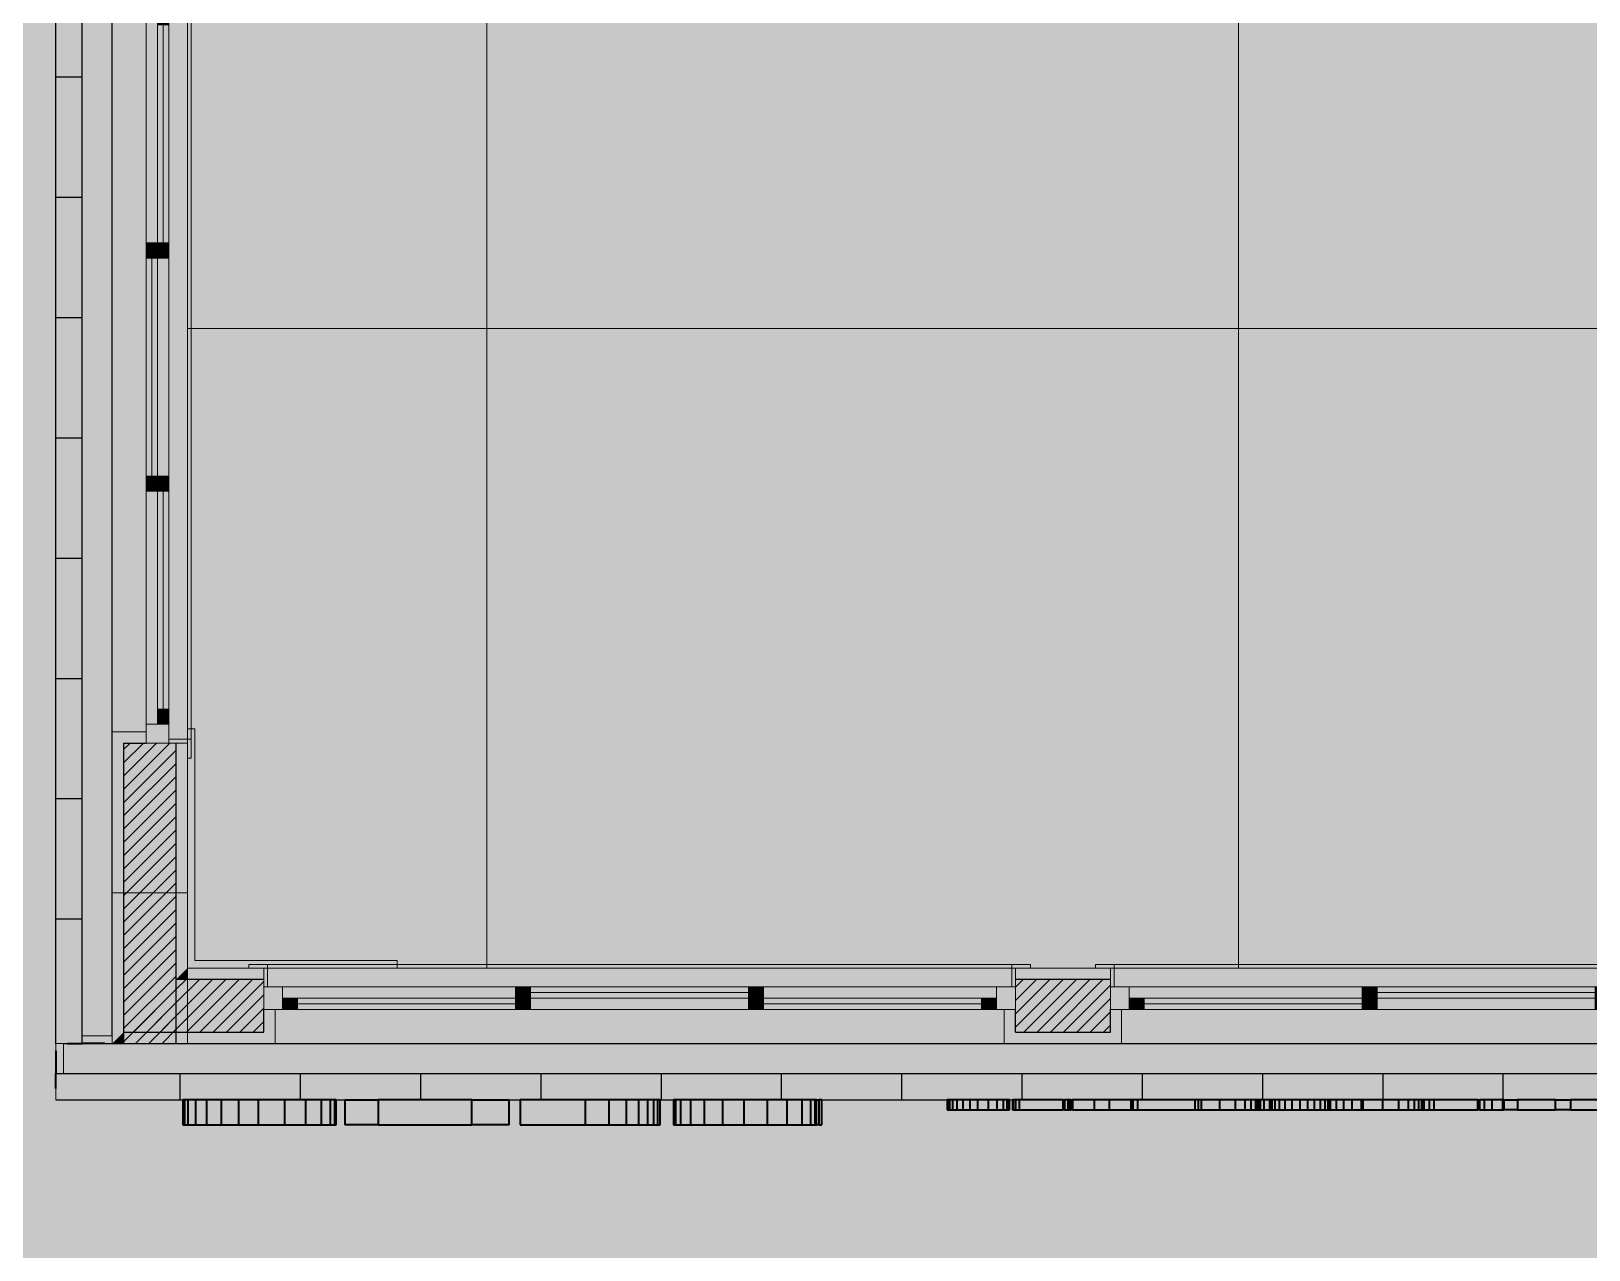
# Model space of a CAD drawing. Header units: metres. Extents: x -77 to -41.1, y -68 to -27.7.
# Drawn here: x -66.58 to -62.436, y -60.7 to -57.458 of the extents above; entities that cross this region are included whole.
import ezdxf

# ---------------------------------------------------------------- set-up
doc = ezdxf.new("R2010")
doc.units = ezdxf.units.M
doc.header["$MEASUREMENT"] = 0
doc.linetypes.add('Dashed', pattern=[0.07, 0.045, -0.025])
for name, color, linetype in [('Concreto moldado in loco_Pilares.IFC Model', 7, 'Continuous'), ('Janelas Archicad', 7, 'Continuous'), ('NOMES.ARQ', 7, 'Continuous'), ('PAREDE CONSTRUIR', 7, 'Continuous')]:
    doc.layers.add(name, color=color, linetype=linetype)
for name, color, linetype, lineweight in [('Concreto moldado in loco_Pilares.IFC Model_Caneta_No__241', 7, 'Continuous', 13), ('Concreto moldado in loco_Pilares.IFC Model_Caneta_No__4', 7, 'Continuous', 20), ('Janelas Archicad_Caneta_No__1', 7, 'Continuous', 35), ('Janelas Archicad_Caneta_No__10', 7, 'Continuous', 5), ('Janelas Archicad_Caneta_No__241', 7, 'Continuous', 13), ('Janelas Archicad_Caneta_No__3', 7, 'Continuous', 25), ('LAJES.EST_Caneta_No__241', 7, 'Continuous', 13), ('NOMES.ARQ_Caneta_No__1', 7, 'Continuous', 35), ('PAREDE CONSTRUIR_Caneta_No__1', 7, 'Continuous', 35), ('PAREDE CONSTRUIR_Caneta_No__241', 7, 'Continuous', 13), ('PAREDE CONSTRUIR_Caneta_No__3', 7, 'Continuous', 25), ('PISO - Rodapé_Caneta_No__11', 7, 'Continuous', 5), ('PISO_Caneta_No__241', 7, 'Continuous', 13)]:
    doc.layers.add(name, color=color, linetype=linetype, lineweight=lineweight)
for name, color, linetype, lineweight, true_color in [('Janelas Archicad_Caneta_No__9', 7, 'Continuous', 5, 0x020202), ('LAJES.EST_Caneta_No__18', 7, 'Continuous', 0, 0xdfdfdf), ('LAJES.EST_Caneta_No__254', 7, 'Continuous', 0, 0xd1c9ad), ('PISO_Caneta_No__97', 7, 'Continuous', 5, 0x6b6b6b), ('ZONA_Caneta_No__56', 7, 'Continuous', 0, 0xffe495)]:
    doc.layers.add(name, color=color, linetype=linetype, lineweight=lineweight, true_color=true_color)
pattern_1 = [(45, (0, 0.6), (-0.1909188, 0.1909188), [0, -0.18, 0, -0.27]), (110, (0.6, 0.6), (0.253717, 0.09234544), [0, -0.132, 0, -0.228])]
pattern_2 = [(45, (0, 0), (-0.0176776695, 0.0176776695), [])]

# ---------------------------------------------------------------- blocks, each defined once
blk = doc.blocks.new('3-Sash Sliding Window 26')
at = {"layer": 'Janelas Archicad', "linetype": 'Continuous', "lineweight": 0, "true_color": 0xffffff}
for points in [[(-1, 0), (1, 0), (1, 0.05), (0.99, 0.06), (-0.99, 0.06), (-1, 0.05)], [(-1, 0), (-1, -0.06), (-0.95, -0.06), (-0.95, 0)], [(-0.29, 0), (-0.95, 0), (-0.95, -0.03), (-0.95, -0.06), (-0.29, -0.06), (-0.29, -0.03)], [(0.33, 0), (-0.33, 0), (-0.33, -0.03), (-0.33, -0.06), (0.33, -0.06), (0.33, -0.03)], [(-0.33, 0), (-0.33, -0.03), (-0.29, -0.03), (-0.29, 0)], [(0.29, -0.03), (0.29, 0), (-0.29, 0), (-0.29, -0.03)], [(0.95, 0), (0.29, 0), (0.29, -0.03), (0.29, -0.06), (0.95, -0.06), (0.95, -0.03)], [(0.33, -0.03), (0.33, 0), (0.29, 0), (0.29, -0.03)], [(1, -0.06), (1, 0), (0.95, 0), (0.95, -0.06)], [(-0.95, -0.03), (-0.95, -0.06), (-0.91, -0.06), (-0.91, -0.03)], [(-0.33, -0.06), (-0.33, -0.03), (-0.91, -0.03), (-0.91, -0.06)], [(-0.29, -0.06), (-0.29, -0.03), (-0.33, -0.03), (-0.33, -0.06)], [(0.29, -0.03), (0.29, -0.06), (0.33, -0.06), (0.33, -0.03)], [(0.91, -0.06), (0.91, -0.03), (0.33, -0.03), (0.33, -0.06)], [(0.95, -0.06), (0.95, -0.03), (0.91, -0.03), (0.91, -0.06)]]:
    blk.add_hatch(color=7, dxfattribs=at).paths.add_polyline_path(points)
at = {"layer": 'Janelas Archicad_Caneta_No__10', "color": 7, "linetype": 'Continuous', "lineweight": 5}
for p, q in [((-0.99, 0.06), (-1.04, 0.06)), ((-1.04, 0.06), (-1.04, 0.05)), ((-1.04, 0.05), (-0.99, 0.05)), ((-0.99, 0.05), (-1, 0.05)), ((-1, 0.05), (-1, 0)), ((-0.99, 0.05), (-0.99, 0.06)), ((-0.99, 0), (-0.99, 0.05)), ((1.04, 0.06), (0.99, 0.06)), ((0.99, 0.06), (0.99, 0.05)), ((1, 0.05), (0.99, 0.05)), ((0.99, 0.05), (0.99, 0)), ((0.99, 0.05), (1.04, 0.05)), ((1, 0), (1, 0.05)), ((1.04, 0.05), (1.04, 0.06)), ((-1, 0), (-0.99, 0)), ((0.99, 0), (1, 0))]:
    blk.add_line(p, q, dxfattribs=at)
at = {"layer": 'Janelas Archicad_Caneta_No__241', "color": 7, "linetype": 'Continuous', "lineweight": 13}
for p, q in [((-1.04, 0.05), (-1, 0.05)), ((-1, 0.02), (-1, 0.05)), ((1, 0.02), (1, 0.05)), ((1, 0.05), (1.04, 0.05)), ((-1, 0), (-1, 0.02)), ((-1, -0.06), (-1, 0)), ((1, 0), (1, 0.02)), ((1, -0.06), (1, 0)), ((-0.97, -0.06), (-0.97, -0.15)), ((0.97, -0.06), (0.97, -0.15)), ((-1, -0.15), (-0.97, -0.15)), ((1, -0.15), (0.97, -0.15))]:
    blk.add_line(p, q, dxfattribs=at)
at = {"layer": 'Janelas Archicad_Caneta_No__9', "color": 18, "linetype": 'Dashed', "lineweight": 5, "true_color": 0x020202}
blk.add_line((-1, 0.05), (1, 0.05), dxfattribs=at)
at = {"layer": 'Janelas Archicad_Caneta_No__9', "color": 18, "linetype": 'Continuous', "lineweight": 5, "true_color": 0x020202}
for p, q in [((-0.99, 0.06), (0.99, 0.06)), ((-1, 0), (-0.95, 0)), ((-0.95, 0), (-0.29, 0)), ((-0.95, 0), (-0.95, -0.06)), ((-0.33, 0), (0.33, 0)), ((-0.33, 0), (-0.29, 0)), ((-0.33, -0.03), (-0.33, 0)), ((-0.29, 0), (-0.29, -0.03)), ((-0.29, 0), (0.29, 0)), ((0.29, 0), (0.95, 0)), ((0.29, -0.03), (0.29, 0)), ((0.29, 0), (0.33, 0)), ((0.33, 0), (0.33, -0.03)), ((0.95, -0.06), (0.95, 0)), ((0.95, 0), (1, 0)), ((-0.95, -0.03), (-0.91, -0.03)), ((-0.95, -0.06), (-0.95, -0.03)), ((-0.91, -0.03), (-0.91, -0.06)), ((-0.91, -0.03), (-0.33, -0.03)), ((-0.33, -0.06), (-0.33, -0.03)), ((-0.33, -0.03), (-0.29, -0.03)), ((-0.29, -0.03), (-0.33, -0.03)), ((-0.29, -0.015), (0.29, -0.015)), ((-0.29, -0.03), (-0.29, -0.06)), ((0.29, -0.03), (-0.29, -0.03)), ((0.33, -0.03), (0.29, -0.03)), ((0.29, -0.03), (0.33, -0.03)), ((0.29, -0.06), (0.29, -0.03)), ((0.33, -0.03), (0.33, -0.06)), ((0.33, -0.03), (0.91, -0.03)), ((0.91, -0.06), (0.91, -0.03)), ((0.91, -0.03), (0.95, -0.03)), ((0.95, -0.03), (0.95, -0.06)), ((-0.95, -0.06), (-1, -0.06)), ((-0.29, -0.06), (-0.95, -0.06)), ((-0.91, -0.06), (-0.95, -0.06)), ((-0.91, -0.045), (-0.33, -0.045)), ((-0.33, -0.06), (-0.91, -0.06)), ((0.33, -0.06), (-0.33, -0.06)), ((-0.29, -0.06), (-0.33, -0.06)), ((0.95, -0.06), (0.29, -0.06)), ((0.33, -0.06), (0.29, -0.06)), ((0.33, -0.045), (0.91, -0.045)), ((0.91, -0.06), (0.33, -0.06)), ((0.95, -0.06), (0.91, -0.06)), ((1, -0.06), (0.95, -0.06)), ((-0.97, -0.15), (0.97, -0.15))]:
    blk.add_line(p, q, dxfattribs=at)
blk = doc.blocks.new('3-Sash Sliding Window 26_2')
at = {"layer": 'Janelas Archicad', "linetype": 'Continuous', "lineweight": 0, "true_color": 0xffffff}
for points in [[(-1, 0), (-1, -0.06), (-0.95, -0.06), (-0.95, 0)], [(-0.29, 0), (-0.95, 0), (-0.95, -0.03), (-0.95, -0.06), (-0.29, -0.06), (-0.29, -0.03)], [(0.33, 0), (-0.33, 0), (-0.33, -0.03), (-0.33, -0.06), (0.33, -0.06), (0.33, -0.03)], [(-0.33, 0), (-0.33, -0.03), (-0.29, -0.03), (-0.29, 0)], [(0.29, -0.03), (0.29, 0), (-0.29, 0), (-0.29, -0.03)], [(0.95, 0), (0.29, 0), (0.29, -0.03), (0.29, -0.06), (0.95, -0.06), (0.95, -0.03)], [(0.33, -0.03), (0.33, 0), (0.29, 0), (0.29, -0.03)], [(1, -0.06), (1, 0), (0.95, 0), (0.95, -0.06)], [(-0.95, -0.03), (-0.95, -0.06), (-0.91, -0.06), (-0.91, -0.03)], [(-0.33, -0.06), (-0.33, -0.03), (-0.91, -0.03), (-0.91, -0.06)], [(-0.29, -0.06), (-0.29, -0.03), (-0.33, -0.03), (-0.33, -0.06)], [(0.29, -0.03), (0.29, -0.06), (0.33, -0.06), (0.33, -0.03)], [(0.91, -0.06), (0.91, -0.03), (0.33, -0.03), (0.33, -0.06)], [(0.95, -0.06), (0.95, -0.03), (0.91, -0.03), (0.91, -0.06)], [(-1, -0.06), (-1, -0.11), (-0.99, -0.12), (0.99, -0.12), (1, -0.11), (1, -0.06)]]:
    blk.add_hatch(color=7, dxfattribs=at).paths.add_polyline_path(points)
at = {"layer": 'Janelas Archicad_Caneta_No__10', "color": 7, "linetype": 'Continuous', "lineweight": 5}
for p, q in [((-1, -0.11), (-1, -0.06)), ((-1, -0.06), (-0.99, -0.06)), ((-0.99, -0.06), (-0.99, -0.11)), ((0.99, -0.11), (0.99, -0.06)), ((0.99, -0.06), (1, -0.06)), ((1, -0.06), (1, -0.11)), ((-1.04, -0.12), (-1.04, -0.11)), ((-1.04, -0.11), (-0.99, -0.11)), ((-0.99, -0.12), (-1.04, -0.12)), ((-0.99, -0.11), (-1, -0.11)), ((-0.99, -0.11), (-0.99, -0.12)), ((1, -0.11), (0.99, -0.11)), ((0.99, -0.11), (1.04, -0.11)), ((0.99, -0.12), (0.99, -0.11)), ((1.04, -0.12), (0.99, -0.12)), ((1.04, -0.11), (1.04, -0.12))]:
    blk.add_line(p, q, dxfattribs=at)
at = {"layer": 'Janelas Archicad_Caneta_No__241', "color": 7, "linetype": 'Continuous', "lineweight": 13}
for p, q in [((-1, 0.09), (-0.97, 0.09)), ((-0.97, 0), (-0.97, 0.09)), ((1, 0.09), (0.97, 0.09)), ((0.97, 0), (0.97, 0.09)), ((-1, 0), (-1, -0.06)), ((1, 0), (1, -0.06)), ((-1, -0.06), (-1, -0.08)), ((-1, -0.08), (-1, -0.11)), ((1, -0.06), (1, -0.08)), ((1, -0.08), (1, -0.11)), ((-1.04, -0.11), (-1, -0.11)), ((1, -0.11), (1.04, -0.11))]:
    blk.add_line(p, q, dxfattribs=at)
at = {"layer": 'Janelas Archicad_Caneta_No__9', "color": 18, "linetype": 'Continuous', "lineweight": 5, "true_color": 0x020202}
for p, q in [((-0.97, 0.09), (0.97, 0.09)), ((-1, 0), (-0.95, 0)), ((-0.95, 0), (-0.29, 0)), ((-0.95, 0), (-0.95, -0.06)), ((-0.33, 0), (0.33, 0)), ((-0.33, 0), (-0.29, 0)), ((-0.33, -0.03), (-0.33, 0)), ((-0.29, 0), (-0.29, -0.03)), ((-0.29, 0), (0.29, 0)), ((0.29, 0), (0.95, 0)), ((0.29, -0.03), (0.29, 0)), ((0.29, 0), (0.33, 0)), ((0.33, 0), (0.33, -0.03)), ((0.95, -0.06), (0.95, 0)), ((0.95, 0), (1, 0)), ((-0.95, -0.03), (-0.91, -0.03)), ((-0.95, -0.06), (-0.95, -0.03)), ((-0.91, -0.03), (-0.91, -0.06)), ((-0.91, -0.03), (-0.33, -0.03)), ((-0.33, -0.06), (-0.33, -0.03)), ((-0.33, -0.03), (-0.29, -0.03)), ((-0.29, -0.03), (-0.33, -0.03)), ((-0.29, -0.015), (0.29, -0.015)), ((-0.29, -0.03), (-0.29, -0.06)), ((0.29, -0.03), (-0.29, -0.03)), ((0.33, -0.03), (0.29, -0.03)), ((0.29, -0.03), (0.33, -0.03)), ((0.29, -0.06), (0.29, -0.03)), ((0.33, -0.03), (0.33, -0.06)), ((0.33, -0.03), (0.91, -0.03)), ((0.91, -0.06), (0.91, -0.03)), ((0.91, -0.03), (0.95, -0.03)), ((0.95, -0.03), (0.95, -0.06)), ((-0.95, -0.06), (-1, -0.06)), ((-0.29, -0.06), (-0.95, -0.06)), ((-0.91, -0.06), (-0.95, -0.06)), ((-0.91, -0.045), (-0.33, -0.045)), ((-0.33, -0.06), (-0.91, -0.06)), ((0.33, -0.06), (-0.33, -0.06)), ((-0.29, -0.06), (-0.33, -0.06)), ((0.95, -0.06), (0.29, -0.06)), ((0.33, -0.06), (0.29, -0.06)), ((0.33, -0.045), (0.91, -0.045)), ((0.91, -0.06), (0.33, -0.06)), ((0.95, -0.06), (0.91, -0.06)), ((1, -0.06), (0.95, -0.06)), ((-0.99, -0.12), (0.99, -0.12))]:
    blk.add_line(p, q, dxfattribs=at)
at = {"layer": 'Janelas Archicad_Caneta_No__9', "color": 18, "linetype": 'Dashed', "lineweight": 5, "true_color": 0x020202}
blk.add_line((-1, -0.11), (1, -0.11), dxfattribs=at)
blk = doc.blocks.new('Cobogó 26')
at = {"layer": 'Janelas Archicad_Caneta_No__1', "color": 7, "linetype": 'Continuous', "lineweight": 35}
blk.add_line((-6.41, -0.04), (-6.41, 0), dxfattribs=at)
blk.add_line((-6.41, -0.04), (-6.41, 0), dxfattribs=at)
at = {"layer": 'Janelas Archicad_Caneta_No__241', "color": 7, "linetype": 'Continuous', "lineweight": 13}
for p, q in [((-6.41, 0.08), (-6.39, 0.08)), ((-6.39, 0), (-6.39, 0.08)), ((-6.41, -0.07), (-6.41, -0.04)), ((-6.41, -0.07), (-6.41, -0.04))]:
    blk.add_line(p, q, dxfattribs=at)
at = {"layer": 'Janelas Archicad_Caneta_No__3', "color": 7, "linetype": 'Continuous', "lineweight": 25}
for p, q in [((-6.39, 0.08), (6.39, 0.08)), ((-6.41, 0), (6.41, 0)), ((-6.08, 0), (-6.08, -0.07)), ((-5.76, 0), (-5.76, -0.07)), ((-5.44, 0), (-5.44, -0.07)), ((-5.12, 0), (-5.12, -0.07)), ((-4.8, 0), (-4.8, -0.07)), ((-4.48, 0), (-4.48, -0.07)), ((-4.16, 0), (-4.16, -0.07)), ((-3.84, 0), (-3.84, -0.07)), ((-6.41, -0.07), (6.41, -0.07)), ((-6.41, -0.07), (6.41, -0.07))]:
    blk.add_line(p, q, dxfattribs=at)
blk = doc.blocks.new('Cobogó 26_2')
at = {"layer": 'Janelas Archicad_Caneta_No__1', "color": 7, "linetype": 'Continuous', "lineweight": 35}
blk.add_line((-4.97, -0.04), (-4.97, 0), dxfattribs=at)
blk.add_line((-4.97, -0.04), (-4.97, 0), dxfattribs=at)
at = {"layer": 'Janelas Archicad_Caneta_No__241', "color": 7, "linetype": 'Continuous', "lineweight": 13}
for p, q in [((-4.97, 0.08), (-4.95, 0.08)), ((-4.95, 0), (-4.95, 0.08)), ((-4.97, -0.07), (-4.97, -0.04)), ((-4.97, -0.07), (-4.97, -0.04))]:
    blk.add_line(p, q, dxfattribs=at)
at = {"layer": 'Janelas Archicad_Caneta_No__3', "color": 7, "linetype": 'Continuous', "lineweight": 25}
for p, q in [((-4.95, 0.08), (4.95, 0.08)), ((-4.97, 0), (4.97, 0)), ((-4.64, 0), (-4.64, -0.07)), ((-4.32, 0), (-4.32, -0.07)), ((-4, 0), (-4, -0.07)), ((-3.68, 0), (-3.68, -0.07)), ((-3.36, 0), (-3.36, -0.07)), ((-3.04, 0), (-3.04, -0.07)), ((-2.72, 0), (-2.72, -0.07)), ((-2.4, 0), (-2.4, -0.07)), ((-2.08, 0), (-2.08, -0.07)), ((-1.76, 0), (-1.76, -0.07)), ((-1.44, 0), (-1.44, -0.07)), ((-1.12, 0), (-1.12, -0.07)), ((-4.97, -0.07), (4.97, -0.07)), ((-4.97, -0.07), (4.97, -0.07))]:
    blk.add_line(p, q, dxfattribs=at)
blk = doc.blocks.new('CAIXA DE LETRA CAPS20117')
at = {"layer": 'NOMES.ARQ_Caneta_No__1', "color": 7, "linetype": 'Continuous', "lineweight": 35}
for p, q in [((1.1352, 0.3671), (1.1303, 0.3671)), ((1.1303, 0.3671), (1.1303, 0.3006)), ((1.145, 0.3671), (1.1352, 0.3671)), ((1.1352, 0.3671), (1.1352, 0.3006)), ((1.145, 0.3006), (1.145, 0.3671)), ((1.1646, 0.3671), (1.145, 0.3671)), ((1.1938, 0.3671), (1.1646, 0.3671)), ((1.1646, 0.3671), (1.1646, 0.3006)), ((1.2324, 0.3671), (1.1938, 0.3671)), ((1.1938, 0.3671), (1.1938, 0.3006)), ((1.279, 0.3671), (1.2324, 0.3671)), ((1.2324, 0.3671), (1.2324, 0.3006)), ((1.332, 0.3671), (1.279, 0.3671)), ((1.279, 0.3671), (1.279, 0.3006)), ((1.332, 0.3006), (1.332, 0.3671)), ((1.4017, 0.3671), (1.332, 0.3671)), ((1.4017, 0.3006), (1.4017, 0.3671)), ((1.4581, 0.3671), (1.4017, 0.3671)), ((1.4581, 0.3006), (1.4581, 0.3671)), ((1.4993, 0.3671), (1.4581, 0.3671)), ((1.4993, 0.3006), (1.4993, 0.3671)), ((1.5234, 0.3671), (1.4993, 0.3671)), ((1.5234, 0.3006), (1.5234, 0.3671)), ((1.5351, 0.3671), (1.5234, 0.3671)), ((1.5351, 0.3006), (1.5351, 0.3671)), ((1.539, 0.3671), (1.5351, 0.3671)), ((1.539, 0.3006), (1.539, 0.3671)), ((1.5618, 0.3671), (1.65, 0.3671)), ((1.5618, 0.3671), (1.5618, 0.3006)), ((1.8999, 0.3671), (1.65, 0.3671)), ((1.65, 0.3671), (1.65, 0.3006)), ((1.8999, 0.3671), (1.9988, 0.3671)), ((1.8999, 0.3006), (1.8999, 0.3671)), ((1.9988, 0.3006), (1.9988, 0.3671)), ((2.2024, 0.3671), (2.0282, 0.3671)), ((2.0282, 0.3671), (2.0282, 0.3006)), ((2.2024, 0.3006), (2.2024, 0.3671)), ((2.2648, 0.3671), (2.2024, 0.3671)), ((2.2648, 0.3006), (2.2648, 0.3671)), ((2.311, 0.3671), (2.2648, 0.3671)), ((2.311, 0.3006), (2.311, 0.3671)), ((2.3443, 0.3671), (2.311, 0.3671)), ((2.3443, 0.3006), (2.3443, 0.3671)), ((2.3681, 0.3671), (2.3443, 0.3671)), ((2.3681, 0.3006), (2.3681, 0.3671)), ((2.3841, 0.3671), (2.3681, 0.3671)), ((2.3841, 0.3006), (2.3841, 0.3671)), ((2.394, 0.3671), (2.3841, 0.3671)), ((2.394, 0.3006), (2.394, 0.3671)), ((2.4008, 0.3671), (2.394, 0.3671)), ((2.4008, 0.3006), (2.4008, 0.3671)), ((2.441, 0.3671), (2.4361, 0.3671)), ((2.4361, 0.3671), (2.4361, 0.3006)), ((2.4556, 0.3671), (2.441, 0.3671)), ((2.441, 0.3671), (2.441, 0.3006)), ((2.4556, 0.3006), (2.4556, 0.3671)), ((2.4811, 0.3671), (2.4556, 0.3671)), ((2.5186, 0.3671), (2.4811, 0.3671)), ((2.4811, 0.3671), (2.4811, 0.3006)), ((2.5186, 0.3006), (2.5186, 0.3671)), ((2.5667, 0.3671), (2.5186, 0.3671)), ((2.6238, 0.3671), (2.5667, 0.3671)), ((2.5667, 0.3671), (2.5667, 0.3006)), ((2.6238, 0.3006), (2.6238, 0.3671)), ((2.6862, 0.3671), (2.6238, 0.3671)), ((2.6862, 0.3006), (2.6862, 0.3671)), ((2.7386, 0.3671), (2.6862, 0.3671)), ((2.7386, 0.3006), (2.7386, 0.3671)), ((2.778, 0.3671), (2.7386, 0.3671)), ((2.778, 0.3006), (2.778, 0.3671)), ((2.8014, 0.3671), (2.778, 0.3671)), ((2.8014, 0.3006), (2.8014, 0.3671)), ((2.813, 0.3671), (2.8014, 0.3671)), ((2.813, 0.3006), (2.813, 0.3671)), ((2.8168, 0.3671), (2.813, 0.3671)), ((2.8168, 0.3671), (2.8237, 0.3671)), ((2.8168, 0.3006), (2.8168, 0.3671)), ((2.8237, 0.3006), (2.8237, 0.3671)), ((2.8312, 0.3671), (2.8237, 0.3671)), ((2.8312, 0.3006), (2.8312, 0.3671)), ((3.1664, 0.3671), (3.1644, 0.3671)), ((3.1644, 0.3671), (3.1644, 0.3401)), ((3.1644, 0.3401), (3.1664, 0.3401)), ((3.1703, 0.3671), (3.1664, 0.3671)), ((3.1664, 0.3671), (3.1664, 0.3401)), ((3.1664, 0.3401), (3.1703, 0.3401)), ((3.1783, 0.3671), (3.1703, 0.3671)), ((3.1703, 0.3671), (3.1703, 0.3401)), ((3.1703, 0.3401), (3.1783, 0.3401)), ((3.1901, 0.3671), (3.1783, 0.3671)), ((3.1783, 0.3671), (3.1783, 0.3401)), ((3.1783, 0.3401), (3.1901, 0.3401)), ((3.2058, 0.3671), (3.1901, 0.3671)), ((3.1901, 0.3671), (3.1901, 0.3401)), ((3.1901, 0.3401), (3.2058, 0.3401)), ((3.2247, 0.3671), (3.2058, 0.3671)), ((3.2058, 0.3671), (3.2058, 0.3401)), ((3.2058, 0.3401), (3.2247, 0.3401)), ((3.2462, 0.3671), (3.2247, 0.3671)), ((3.2247, 0.3671), (3.2247, 0.3401)), ((3.2247, 0.3401), (3.2462, 0.3401)), ((3.2462, 0.3401), (3.2462, 0.3671)), ((3.2745, 0.3671), (3.2462, 0.3671)), ((3.2462, 0.3401), (3.2745, 0.3401)), ((3.2745, 0.3401), (3.2745, 0.3671)), ((3.2974, 0.3671), (3.2745, 0.3671)), ((3.2745, 0.3401), (3.2974, 0.3401)), ((3.2974, 0.3401), (3.2974, 0.3671)), ((3.3142, 0.3671), (3.2974, 0.3671)), ((3.2974, 0.3401), (3.3142, 0.3401)), ((3.3142, 0.3401), (3.3142, 0.3671)), ((3.324, 0.3671), (3.3142, 0.3671)), ((3.3142, 0.3401), (3.324, 0.3401)), ((3.324, 0.3401), (3.324, 0.3671)), ((3.3287, 0.3671), (3.324, 0.3671)), ((3.324, 0.3401), (3.3287, 0.3401)), ((3.3287, 0.3401), (3.3287, 0.3671)), ((3.3303, 0.3671), (3.3287, 0.3671)), ((3.3287, 0.3401), (3.3303, 0.3401)), ((3.3303, 0.3401), (3.3303, 0.3671)), ((3.34, 0.3671), (3.338, 0.3671)), ((3.338, 0.3671), (3.338, 0.3401)), ((3.338, 0.3401), (3.34, 0.3401)), ((3.3459, 0.3671), (3.34, 0.3671)), ((3.34, 0.3671), (3.34, 0.3401)), ((3.34, 0.3401), (3.3459, 0.3401)), ((3.3555, 0.3671), (3.3459, 0.3671)), ((3.3459, 0.3671), (3.3459, 0.3401)), ((3.3459, 0.3401), (3.3555, 0.3401)), ((3.4725, 0.3671), (3.3555, 0.3671)), ((3.3555, 0.3671), (3.3555, 0.3401)), ((3.3555, 0.3401), (3.4725, 0.3401)), ((3.4725, 0.3671), (3.4772, 0.3671)), ((3.4725, 0.3401), (3.4725, 0.3671)), ((3.4772, 0.3401), (3.4725, 0.3401)), ((3.4772, 0.3401), (3.4772, 0.3671)), ((3.4864, 0.3671), (3.4772, 0.3671)), ((3.4772, 0.3401), (3.4864, 0.3401)), ((3.4864, 0.3401), (3.4864, 0.3671)), ((3.4911, 0.3671), (3.4864, 0.3671)), ((3.4864, 0.3401), (3.4911, 0.3401)), ((3.4911, 0.3401), (3.4911, 0.3671)), ((3.4926, 0.3671), (3.4911, 0.3671)), ((3.4911, 0.3401), (3.4926, 0.3401)), ((3.4926, 0.3671), (3.4954, 0.3671)), ((3.4926, 0.3401), (3.4926, 0.3671)), ((3.4954, 0.3401), (3.4926, 0.3401)), ((3.4954, 0.3671), (3.4974, 0.3671)), ((3.4954, 0.3401), (3.4954, 0.3671)), ((3.4974, 0.3401), (3.4954, 0.3401)), ((3.5561, 0.3671), (3.4974, 0.3671)), ((3.4974, 0.3671), (3.4974, 0.3401)), ((3.4974, 0.3401), (3.5561, 0.3401)), ((3.5561, 0.3401), (3.5561, 0.3671)), ((3.5955, 0.3671), (3.5561, 0.3671)), ((3.5561, 0.3401), (3.5955, 0.3401)), ((3.6542, 0.3671), (3.5955, 0.3671)), ((3.5955, 0.3671), (3.5955, 0.3401)), ((3.5955, 0.3401), (3.6542, 0.3401)), ((3.6542, 0.3401), (3.6542, 0.3671)), ((3.6583, 0.3671), (3.6542, 0.3671)), ((3.6542, 0.3401), (3.6583, 0.3401)), ((3.6703, 0.3671), (3.6583, 0.3671)), ((3.6583, 0.3671), (3.6583, 0.3401)), ((3.6583, 0.3401), (3.6703, 0.3401)), ((3.8238, 0.3671), (3.6703, 0.3671)), ((3.6703, 0.3671), (3.6703, 0.3401)), ((3.6703, 0.3401), (3.8238, 0.3401)), ((3.8238, 0.3401), (3.8238, 0.3671)), ((3.8318, 0.3671), (3.8238, 0.3671)), ((3.8238, 0.3401), (3.8318, 0.3401)), ((3.8398, 0.3671), (3.8318, 0.3671)), ((3.8318, 0.3671), (3.8318, 0.3401)), ((3.8318, 0.3401), (3.8398, 0.3401)), ((3.8895, 0.3671), (3.8398, 0.3671)), ((3.8398, 0.3671), (3.8398, 0.3401)), ((3.8398, 0.3401), (3.8895, 0.3401)), ((3.8895, 0.3401), (3.8895, 0.3671)), ((3.9311, 0.3671), (3.8895, 0.3671)), ((3.8895, 0.3401), (3.9311, 0.3401)), ((3.9311, 0.3401), (3.9311, 0.3671)), ((3.9568, 0.3671), (3.9311, 0.3671)), ((3.9311, 0.3401), (3.9568, 0.3401)), ((3.9568, 0.3401), (3.9568, 0.3671)), ((3.9727, 0.3671), (3.9568, 0.3671)), ((3.9568, 0.3401), (3.9727, 0.3401)), ((3.9727, 0.3401), (3.9727, 0.3671)), ((3.9854, 0.3671), (3.9727, 0.3671)), ((3.9727, 0.3401), (3.9854, 0.3401)), ((3.9854, 0.3401), (3.9854, 0.3671)), ((3.9903, 0.3671), (3.9854, 0.3671)), ((3.9854, 0.3401), (3.9903, 0.3401)), ((3.9903, 0.3401), (3.9903, 0.3671)), ((3.9938, 0.3671), (3.9903, 0.3671)), ((3.9903, 0.3401), (3.9938, 0.3401)), ((3.9938, 0.3401), (3.9938, 0.3671)), ((3.9965, 0.3671), (3.9938, 0.3671)), ((3.9938, 0.3401), (3.9965, 0.3401)), ((3.9965, 0.3401), (3.9965, 0.3671)), ((3.9967, 0.3671), (3.9965, 0.3671)), ((3.9965, 0.3401), (3.9967, 0.3401)), ((4.007, 0.3671), (3.9967, 0.3671)), ((3.9967, 0.3671), (3.9967, 0.3401)), ((3.9967, 0.3401), (4.007, 0.3401)), ((4.0217, 0.3671), (4.007, 0.3671)), ((4.007, 0.3671), (4.007, 0.3401)), ((4.007, 0.3401), (4.0217, 0.3401)), ((4.0236, 0.3671), (4.0217, 0.3671)), ((4.0217, 0.3671), (4.0217, 0.3401)), ((4.0217, 0.3401), (4.0236, 0.3401)), ((4.0276, 0.3671), (4.0236, 0.3671)), ((4.0236, 0.3671), (4.0236, 0.3401)), ((4.0236, 0.3401), (4.0276, 0.3401)), ((4.0356, 0.3671), (4.0276, 0.3671)), ((4.0276, 0.3671), (4.0276, 0.3401)), ((4.0276, 0.3401), (4.0356, 0.3401)), ((4.0475, 0.3671), (4.0356, 0.3671)), ((4.0356, 0.3671), (4.0356, 0.3401)), ((4.0356, 0.3401), (4.0475, 0.3401)), ((4.0629, 0.3671), (4.0475, 0.3671)), ((4.0475, 0.3671), (4.0475, 0.3401)), ((4.0475, 0.3401), (4.0629, 0.3401)), ((4.0815, 0.3671), (4.0629, 0.3671)), ((4.0629, 0.3671), (4.0629, 0.3401)), ((4.0629, 0.3401), (4.0815, 0.3401)), ((4.1029, 0.3671), (4.0815, 0.3671)), ((4.0815, 0.3671), (4.0815, 0.3401)), ((4.0815, 0.3401), (4.1029, 0.3401)), ((4.1235, 0.3671), (4.1029, 0.3671)), ((4.1029, 0.3671), (4.1029, 0.3401)), ((4.1029, 0.3401), (4.1235, 0.3401)), ((4.1235, 0.3401), (4.1235, 0.3671)), ((4.1419, 0.3671), (4.1235, 0.3671)), ((4.1235, 0.3401), (4.1419, 0.3401)), ((4.1419, 0.3401), (4.1419, 0.3671)), ((4.1574, 0.3671), (4.1419, 0.3671)), ((4.1419, 0.3401), (4.1574, 0.3401)), ((4.1574, 0.3401), (4.1574, 0.3671)), ((4.1696, 0.3671), (4.1574, 0.3671)), ((4.1574, 0.3401), (4.1696, 0.3401)), ((4.1696, 0.3401), (4.1696, 0.3671)), ((4.178, 0.3671), (4.1696, 0.3671)), ((4.1696, 0.3401), (4.178, 0.3401)), ((4.178, 0.3401), (4.178, 0.3671)), ((4.1821, 0.3671), (4.178, 0.3671)), ((4.178, 0.3401), (4.1821, 0.3401)), ((4.1821, 0.3401), (4.1821, 0.3671)), ((4.1841, 0.3671), (4.1821, 0.3671)), ((4.1821, 0.3401), (4.1841, 0.3401)), ((4.1841, 0.3401), (4.1841, 0.3671)), ((4.1989, 0.3671), (4.1841, 0.3671)), ((4.1841, 0.3401), (4.1989, 0.3401)), ((4.2184, 0.3671), (4.1989, 0.3671)), ((4.1989, 0.3671), (4.1989, 0.3401)), ((4.1989, 0.3401), (4.2184, 0.3401)), ((4.2416, 0.3671), (4.2184, 0.3671)), ((4.2184, 0.3671), (4.2184, 0.3401)), ((4.2184, 0.3401), (4.2416, 0.3401)), ((4.2416, 0.3401), (4.2416, 0.3671)), ((4.2669, 0.3671), (4.2416, 0.3671)), ((4.2416, 0.3401), (4.2669, 0.3401)), ((4.2669, 0.3401), (4.2669, 0.3671)), ((4.2705, 0.3671), (4.2669, 0.3671)), ((4.2669, 0.3401), (4.2705, 0.3401)), ((4.3231, 0.3671), (4.2705, 0.3671)), ((4.2705, 0.3671), (4.2705, 0.3401)), ((4.2705, 0.3401), (4.3231, 0.3401)), ((4.3231, 0.3401), (4.3231, 0.3671)), ((4.3657, 0.3671), (4.3231, 0.3671)), ((4.3231, 0.3401), (4.3657, 0.3401)), ((4.3657, 0.3401), (4.3657, 0.3671)), ((4.3919, 0.3671), (4.3657, 0.3671)), ((4.3657, 0.3401), (4.3919, 0.3401)), ((4.3919, 0.3401), (4.3919, 0.3671)), ((4.4076, 0.3671), (4.3919, 0.3671)), ((4.3919, 0.3401), (4.4076, 0.3401)), ((4.4076, 0.3401), (4.4076, 0.3671)), ((4.4191, 0.3671), (4.4076, 0.3671)), ((4.4076, 0.3401), (4.4191, 0.3401)), ((4.4191, 0.3401), (4.4191, 0.3671)), ((4.4267, 0.3671), (4.4191, 0.3671)), ((4.4191, 0.3401), (4.4267, 0.3401)), ((4.4267, 0.3401), (4.4267, 0.3671)), ((4.4308, 0.3671), (4.4267, 0.3671)), ((4.4267, 0.3401), (4.4308, 0.3401)), ((4.4308, 0.3401), (4.4308, 0.3671)), ((4.4331, 0.3671), (4.4308, 0.3671)), ((4.4308, 0.3401), (4.4331, 0.3401)), ((4.4331, 0.3401), (4.4331, 0.3671)), ((4.4476, 0.3671), (4.4331, 0.3671)), ((4.4331, 0.3401), (4.4476, 0.3401)), ((4.4476, 0.3401), (4.4476, 0.3671)), ((4.4593, 0.3671), (4.4476, 0.3671)), ((4.4476, 0.3401), (4.4593, 0.3401)), ((4.5764, 0.3671), (4.4593, 0.3671)), ((4.4593, 0.3671), (4.4593, 0.3401)), ((4.4593, 0.3401), (4.5764, 0.3401)), ((4.5764, 0.3671), (4.5811, 0.3671)), ((4.5764, 0.3401), (4.5764, 0.3671)), ((4.5811, 0.3401), (4.5764, 0.3401)), ((4.5811, 0.3401), (4.5811, 0.3671)), ((4.5928, 0.3671), (4.5811, 0.3671)), ((4.5811, 0.3401), (4.5928, 0.3401)), ((4.6143, 0.3671), (4.5928, 0.3671)), ((4.5928, 0.3671), (4.5928, 0.3401)), ((4.5928, 0.3401), (4.6143, 0.3401)), ((4.6143, 0.3401), (4.6143, 0.3671)), ((4.6426, 0.3671), (4.6143, 0.3671)), ((4.6143, 0.3401), (4.6426, 0.3401)), ((4.6426, 0.3401), (4.6426, 0.3671)), ((4.6455, 0.3671), (4.6426, 0.3671)), ((4.6426, 0.3401), (4.6455, 0.3401)), ((4.6455, 0.3671), (4.6813, 0.3671)), ((4.6455, 0.3671), (4.6455, 0.3401)), ((4.6813, 0.3401), (4.6455, 0.3401)), ((4.7828, 0.3671), (4.6813, 0.3671)), ((4.6813, 0.3671), (4.6813, 0.3401)), ((4.6813, 0.3401), (4.7828, 0.3401)), ((4.7828, 0.3671), (4.8229, 0.3671)), ((4.7828, 0.3401), (4.7828, 0.3671)), ((4.8229, 0.3401), (4.7828, 0.3401)), ((4.9763, 0.3671), (4.8229, 0.3671)), ((4.8229, 0.3671), (4.8229, 0.3401)), ((4.8229, 0.3401), (4.9763, 0.3401)), ((1.1303, 0.3006), (1.1352, 0.3006)), ((1.1352, 0.3006), (1.145, 0.3006)), ((1.145, 0.3006), (1.1646, 0.3006)), ((1.1646, 0.3006), (1.1938, 0.3006)), ((1.1938, 0.3006), (1.2324, 0.3006)), ((1.2324, 0.3006), (1.279, 0.3006)), ((1.279, 0.3006), (1.332, 0.3006)), ((1.332, 0.3006), (1.4017, 0.3006)), ((1.4017, 0.3006), (1.4581, 0.3006)), ((1.4581, 0.3006), (1.4993, 0.3006)), ((1.4993, 0.3006), (1.5234, 0.3006)), ((1.5234, 0.3006), (1.5351, 0.3006)), ((1.5351, 0.3006), (1.539, 0.3006)), ((1.65, 0.3006), (1.5618, 0.3006)), ((1.65, 0.3006), (1.8999, 0.3006)), ((1.9988, 0.3006), (1.8999, 0.3006)), ((2.0282, 0.3006), (2.2024, 0.3006)), ((2.2024, 0.3006), (2.2648, 0.3006)), ((2.2648, 0.3006), (2.311, 0.3006)), ((2.311, 0.3006), (2.3443, 0.3006)), ((2.3443, 0.3006), (2.3681, 0.3006)), ((2.3681, 0.3006), (2.3841, 0.3006)), ((2.3841, 0.3006), (2.394, 0.3006)), ((2.394, 0.3006), (2.4008, 0.3006)), ((2.4361, 0.3006), (2.441, 0.3006)), ((2.441, 0.3006), (2.4556, 0.3006)), ((2.4556, 0.3006), (2.4811, 0.3006)), ((2.4811, 0.3006), (2.5186, 0.3006)), ((2.5186, 0.3006), (2.5667, 0.3006)), ((2.5667, 0.3006), (2.6238, 0.3006)), ((2.6238, 0.3006), (2.6862, 0.3006)), ((2.6862, 0.3006), (2.7386, 0.3006)), ((2.7386, 0.3006), (2.778, 0.3006)), ((2.778, 0.3006), (2.8014, 0.3006)), ((2.8014, 0.3006), (2.813, 0.3006)), ((2.813, 0.3006), (2.8168, 0.3006)), ((2.8237, 0.3006), (2.8168, 0.3006)), ((2.8237, 0.3006), (2.8312, 0.3006))]:
    blk.add_line(p, q, dxfattribs=at)

msp = doc.modelspace()

# ---------------------------------------------------------------- hatches: boundary and pattern name
at = {"layer": 'Concreto moldado in loco_Pilares.IFC Model', "linetype": 'Continuous', "lineweight": 0, "true_color": 0x000000}
msp.add_hatch(color=18, dxfattribs=at).paths.add_polyline_path([(-66.364, -60.1506), (-66.164, -60.1506), (-66.164, -59.7506), (-66.364, -59.7506)])
at = {"layer": 'LAJES.EST_Caneta_No__18', "linetype": 'Continuous', "lineweight": 0, "true_color": 0xdfdfdf}
h = msp.add_hatch(dxfattribs=at)
h.set_pattern_fill('Piso_Externo__0003', color=254, style=0, pattern_type=2)
h.set_pattern_definition(pattern_1)
h.paths.add_polyline_path([(-76.514, -65.1016), (-73.814, -65.1016, -0.414214), (-75.814, -67.1016), (-66.814, -67.1016, -0.414214), (-68.814, -65.1016), (-68.814, -62.301), (-68.814, -45.4002, -0.414214), (-66.514, -43.1002), (-65.914, -43.1002), (-65.914, -42.3002), (-66.514, -42.3002), (-66.514, -38.2041), (-65.114, -38.2041), (-65.114, -36.7038), (-66.514, -36.7038), (-66.514, -32.5997), (-65.114, -32.5997), (-56.714, -32.5997), (-53.814, -32.5997), (-44.014, -32.5997), (-44.014, -42.3002), (-53.814, -42.3002), (-53.814, -47.1002), (-44.014, -47.1002), (-44.014, -50.8516), (-45.6136, -50.8516), (-45.6136, -52.3506), (-44.014, -52.3506), (-44.014, -60.3006), (-48.9163, -60.3006), (-48.9163, -61.1006), (-44.3609, -61.1006), (-44.3609, -67.1016), (-44.014, -67.1016), (-41.514, -67.1016), (-41.514, -28.1016), (-41.714, -28.1016), (-41.714, -60.3006), (-43.014, -60.3006), (-43.014, -30.0016), (-66.514, -30.0016), (-66.514, -28.1016), (-76.514, -28.1016)])
h.paths.add_polyline_path([(-73.814, -45.1016), (-76.314, -45.1016), (-76.314, -43.0892), (-75.7984, -43.0908, -0.414214), (-73.8139, -45.0876)], flags=0)
h.paths.add_polyline_path([(-73.814, -45.5846, -0.009328), (-73.814, -45.6604)], flags=0)
h.paths.add_polyline_path([(-52.814, -46.3002), (-52.814, -43.1002), (-44.014, -43.1002), (-44.014, -46.3002)], flags=0)
h.paths.add_polyline_path([(-67.714, -34.1), (-76.314, -34.1), (-76.314, -32.5997), (-67.714, -32.5997)], flags=0)
h = msp.add_hatch(dxfattribs=at)
h.set_pattern_fill('Piso_Externo__0003', color=254, style=0, pattern_type=2)
h.set_pattern_definition(pattern_1)
h.paths.add_polyline_path([(-66.514, -46.3002), (-67.314, -46.3002), (-67.314, -61.1006), (-56.514, -61.1006), (-56.514, -67.1016), (-54.116, -67.1016), (-54.116, -62.3006), (-51.8328, -62.3006), (-51.8328, -67.1016), (-48.9163, -67.1016), (-48.9163, -65.8006), (-48.9163, -60.3006), (-56.514, -60.3006), (-66.514, -60.3006), (-66.514, -47.1002), (-65.114, -47.1002), (-65.114, -46.3002), (-65.114, -42.3002), (-65.914, -42.3002), (-65.914, -43.1002), (-65.914, -46.3002)])
at = {"layer": 'LAJES.EST_Caneta_No__254', "linetype": 'Continuous', "lineweight": 0, "true_color": 0xd1c9ad}
h = msp.add_hatch(dxfattribs=at)
h.set_pattern_fill('Haie_OD_0003', color=9, style=0, pattern_type=2)
h.set_pattern_definition([(45, (0, 0.5), (-0.159099, 0.159099), [0, -0.15, 0, -0.225]), (110, (0.5, 0.5), (0.21143084, 0.07695453), [0, -0.11, 0, -0.19])])
h.paths.add_polyline_path([(-65.114, -47.1002), (-66.514, -47.1002), (-66.514, -60.3006), (-56.514, -60.3006), (-44.014, -60.3006), (-44.014, -56.6006), (-50.5957, -56.6006), (-50.5957, -54.2479), (-52.6157, -54.2479), (-52.6157, -52.5506), (-50.5957, -52.5506), (-45.6136, -52.5506), (-45.6136, -50.8516), (-44.014, -50.8516), (-44.014, -47.1002), (-53.814, -47.1002), (-53.814, -42.3002), (-44.014, -42.3002), (-44.014, -37.1002), (-51.174, -37.1002), (-51.174, -32.5997), (-53.814, -32.5997), (-56.714, -32.5997), (-58.7637, -32.5997), (-58.7637, -34.9038), (-63.464, -34.9038), (-63.464, -36.5038), (-65.114, -36.5038), (-65.114, -38.4037), (-63.464, -38.4037), (-63.464, -42.1002), (-65.114, -42.1002), (-65.114, -42.3002)])
h.paths.add_polyline_path([(-60.5596, -42.1002), (-60.5596, -38.4037), (-58.8637, -38.4037), (-58.8637, -42.1002)], flags=0)
h.paths.add_polyline_path([(-59.064, -48.7001), (-59.064, -47.3002), (-56.714, -47.3002), (-56.714, -48.7001)], flags=0)
at = {"layer": 'PAREDE CONSTRUIR', "linetype": 'Continuous', "lineweight": 0, "true_color": 0xffffff}
for points in [[(-66.364, -59.3217), (-66.274, -59.3217), (-66.274, -57.3817), (-66.364, -57.3817)], [(-66.364, -59.3217), (-66.364, -59.3517), (-66.334, -59.3517), (-66.274, -59.3517), (-66.274, -59.3217)], [(-66.364, -60.1506), (-66.334, -60.1506), (-66.334, -59.3517), (-66.364, -59.3517)], [(-66.164, -59.3517), (-66.194, -59.3517), (-66.194, -60.1506), (-66.164, -60.1506)], [(-66.164, -59.9506), (-66.194, -59.9806), (-66.164, -59.9806)], [(-66.164, -59.9806), (-65.9611, -59.9806), (-65.9611, -59.9506), (-66.164, -59.9506)], [(-63.9611, -59.9806), (-63.7085, -59.9806), (-63.7085, -59.9506), (-63.9611, -59.9506)], [(-65.9611, -60.1506), (-65.9311, -60.1506), (-65.9311, -60.0606), (-65.9611, -60.0606), (-65.9611, -60.1206)], [(-65.9311, -60.1506), (-63.9911, -60.1506), (-63.9911, -60.0606), (-65.9311, -60.0606)], [(-63.9911, -60.1506), (-63.9611, -60.1506), (-63.9611, -60.1206), (-63.9611, -60.0606), (-63.9911, -60.0606)], [(-63.6785, -60.1506), (-63.6785, -60.0606), (-63.7085, -60.0606), (-63.7085, -60.1206), (-63.7085, -60.1506)], [(-61.7385, -60.1506), (-61.7385, -60.0606), (-63.6785, -60.0606), (-63.6785, -60.1506)], [(-66.364, -60.1506), (-66.364, -60.1306), (-66.444, -60.1306), (-66.444, -60.1506), (-66.384, -60.1506)], [(-66.334, -60.1206), (-66.364, -60.1506), (-66.334, -60.1506)], [(-66.334, -60.1206), (-66.334, -60.1506), (-65.9611, -60.1506), (-65.9611, -60.1206)], [(-63.9611, -60.1506), (-63.7085, -60.1506), (-63.7085, -60.1206), (-63.9611, -60.1206)], [(-66.514, -60.1506), (-66.514, -60.1706), (-66.514, -60.2306), (-66.494, -60.2306), (-66.494, -60.1506)]]:
    msp.add_hatch(color=7, dxfattribs=at).paths.add_polyline_path(points)
at = {"layer": 'PAREDE CONSTRUIR', "linetype": 'Continuous', "lineweight": 0, "true_color": 0x000000}
h = msp.add_hatch(dxfattribs=at)
h.set_pattern_fill('common_brick_0003', color=18, style=0, pattern_type=2)
h.set_pattern_definition(pattern_2)
h.paths.add_polyline_path([(-66.334, -59.3517), (-66.334, -60.1506), (-66.194, -60.1506), (-66.194, -59.3517), (-66.214, -59.3517), (-66.274, -59.3517)])
h = msp.add_hatch(dxfattribs=at)
h.set_pattern_fill('common_brick_0003', color=18, style=0, pattern_type=2)
h.set_pattern_definition(pattern_2)
h.paths.add_polyline_path([(-66.194, -59.9806), (-66.334, -60.1206), (-66.194, -60.1206)])
h = msp.add_hatch(dxfattribs=at)
h.set_pattern_fill('common_brick_0003', color=18, style=0, pattern_type=2)
h.set_pattern_definition(pattern_2)
h.paths.add_polyline_path([(-66.194, -60.1206), (-65.9611, -60.1206), (-65.9611, -60.0606), (-65.9611, -60.0006), (-65.9611, -59.9806), (-66.194, -59.9806)])
h = msp.add_hatch(dxfattribs=at)
h.set_pattern_fill('common_brick_0003', color=18, style=0, pattern_type=2)
h.set_pattern_definition(pattern_2)
h.paths.add_polyline_path([(-63.9611, -60.0606), (-63.9611, -60.1206), (-63.7085, -60.1206), (-63.7085, -60.0606), (-63.7085, -60.0006), (-63.7085, -59.9806), (-63.9611, -59.9806), (-63.9611, -60.0006)])
at = {"layer": 'PISO_Caneta_No__97', "linetype": 'Continuous', "lineweight": 5, "true_color": 0x6b6b6b}
h = msp.add_hatch(dxfattribs=at)
h.set_pattern_fill('Ceramica_200_x_200_0003', color=251, style=0, pattern_type=2)
h.set_pattern_definition([(0, (-61.369, -54.2506), (0, 2), []), (90, (-61.369, -54.2506), (-2, 0), [])])
h.paths.add_polyline_path([(-56.714, -54.2506), (-66.164, -54.2506), (-66.164, -59.9506), (-56.714, -59.9506)])

# ---------------------------------------------------------------- linework, layer by layer
at = {"layer": 'Concreto moldado in loco_Pilares.IFC Model_Caneta_No__241', "color": 7, "linetype": 'Continuous', "lineweight": 13, "flags": 128}
msp.add_lwpolyline([(-66.364, -60.1506), (-66.164, -60.1506), (-66.164, -59.7506), (-66.364, -59.7506)], close=True, dxfattribs=at)
at = {"layer": 'Concreto moldado in loco_Pilares.IFC Model_Caneta_No__4', "color": 7, "linetype": 'Continuous', "lineweight": 20, "flags": 128}
msp.add_lwpolyline([(-66.364, -60.1506), (-66.164, -60.1506), (-66.164, -59.7506), (-66.364, -59.7506)], close=True, dxfattribs=at)
at = {"layer": 'LAJES.EST_Caneta_No__241', "color": 7, "linetype": 'Continuous', "lineweight": 13, "flags": 128}
for points in [[(-48.9163, -60.3006), (-56.514, -60.3006), (-66.514, -60.3006), (-66.514, -47.1002), (-65.114, -47.1002), (-65.114, -46.3002), (-65.114, -42.3002), (-65.914, -42.3002)], [(-65.114, -47.1002), (-66.514, -47.1002), (-66.514, -60.3006), (-56.514, -60.3006), (-44.014, -60.3006), (-44.014, -56.6006)], [(-65.114, -47.1002), (-66.514, -47.1002), (-66.514, -60.3006), (-56.514, -60.3006), (-44.014, -60.3006), (-44.014, -56.6006)], [(-65.114, -47.1002), (-66.514, -47.1002), (-66.514, -60.3006), (-56.514, -60.3006), (-44.014, -60.3006), (-44.014, -56.6006)]]:
    msp.add_lwpolyline(points, dxfattribs=at)
at = {"layer": 'PAREDE CONSTRUIR_Caneta_No__1', "color": 7, "linetype": 'Continuous', "lineweight": 35}
for p, q in [((-66.514, -60.1706), (-66.514, -60.2306)), ((-66.484, -60.1506), (-66.444, -60.1506)), ((-66.384, -60.1506), (-66.444, -60.1506)), ((-66.514, -60.2706), (-66.514, -60.2306))]:
    msp.add_line(p, q, dxfattribs=at)
at = {"layer": 'PAREDE CONSTRUIR_Caneta_No__241', "color": 7, "linetype": 'Continuous', "lineweight": 13}
for p, q in [((-66.274, -59.3217), (-66.364, -59.3217)), ((-66.364, -59.3517), (-66.364, -59.3217)), ((-66.274, -59.3517), (-66.274, -59.3217)), ((-66.274, -59.3517), (-66.214, -59.3517)), ((-66.214, -59.3517), (-66.194, -59.3517)), ((-66.194, -59.3517), (-66.164, -59.3517)), ((-66.164, -59.3517), (-66.164, -59.3917)), ((-65.9611, -59.9506), (-66.0011, -59.9506)), ((-65.9611, -59.9806), (-65.9611, -59.9506)), ((-63.9211, -59.9506), (-63.9611, -59.9506)), ((-63.9611, -59.9806), (-63.9611, -59.9506)), ((-63.7485, -59.9506), (-63.7085, -59.9506)), ((-63.7085, -59.9806), (-63.7085, -59.9506)), ((-65.9611, -60.0006), (-65.9611, -59.9806)), ((-65.9611, -60.0606), (-65.9611, -60.0006)), ((-63.9611, -60.0006), (-63.9611, -59.9806)), ((-63.9611, -60.0606), (-63.9611, -60.0006)), ((-63.7085, -60.0006), (-63.7085, -59.9806)), ((-63.7085, -60.0606), (-63.7085, -60.0006)), ((-65.9611, -60.0606), (-65.9311, -60.0606)), ((-65.9311, -60.0606), (-65.9311, -60.1506)), ((-63.9911, -60.0606), (-63.9911, -60.1506)), ((-63.9611, -60.0606), (-63.9911, -60.0606)), ((-63.7085, -60.0606), (-63.6785, -60.0606)), ((-63.6785, -60.0606), (-63.6785, -60.1506)), ((-66.444, -60.1306), (-66.364, -60.1306)), ((-66.444, -60.1506), (-66.444, -60.1306)), ((-66.364, -60.1506), (-66.364, -60.1306)), ((-66.514, -60.1506), (-66.484, -60.1506)), ((-66.514, -60.1506), (-66.494, -60.1506)), ((-66.494, -60.2306), (-66.494, -60.1506)), ((-65.9611, -60.1506), (-65.9311, -60.1506)), ((-63.9611, -60.1506), (-63.9911, -60.1506)), ((-63.7085, -60.1506), (-63.6785, -60.1506)), ((-66.514, -60.2306), (-66.494, -60.2306)), ((-66.514, -60.3006), (-66.514, -60.2706))]:
    msp.add_line(p, q, dxfattribs=at)
at = {"layer": 'PAREDE CONSTRUIR_Caneta_No__241', "color": 7, "linetype": 'Continuous', "lineweight": 13, "flags": 128}
for points in [[(-66.364, -59.3517), (-66.364, -60.1506)], [(-66.164, -60.1506), (-66.164, -59.3517)], [(-65.9611, -59.9506), (-66.164, -59.9506)], [(-63.7085, -59.9506), (-63.9611, -59.9506)], [(-66.364, -60.1506), (-65.9611, -60.1506)], [(-63.9611, -60.1506), (-63.7085, -60.1506)]]:
    msp.add_lwpolyline(points, dxfattribs=at)
at = {"layer": 'PAREDE CONSTRUIR_Caneta_No__3', "color": 7, "linetype": 'Continuous', "lineweight": 25}
for p, q in [((-66.334, -59.3517), (-66.334, -60.1506)), ((-66.334, -59.3517), (-66.274, -59.3517)), ((-66.194, -60.1506), (-66.194, -59.3517)), ((-65.9611, -59.9806), (-66.194, -59.9806)), ((-63.7085, -59.9806), (-63.9611, -59.9806)), ((-65.9611, -60.1206), (-65.9611, -60.0606)), ((-63.9611, -60.1206), (-63.9611, -60.0606)), ((-63.7085, -60.1206), (-63.7085, -60.0606)), ((-66.334, -60.1206), (-66.194, -60.1206)), ((-66.194, -60.1206), (-65.9611, -60.1206)), ((-63.9611, -60.1206), (-63.7085, -60.1206))]:
    msp.add_line(p, q, dxfattribs=at)
at = {"layer": 'PISO - Rodapé_Caneta_No__11', "color": 7, "linetype": 'Continuous', "lineweight": 5}
for p, q in [((-66.144, -59.3142), (-66.164, -59.3142)), ((-66.164, -59.3142), (-66.164, -59.9506)), ((-66.144, -59.9306), (-66.144, -59.3142)), ((-66.164, -59.9506), (-65.6062, -59.9506)), ((-65.6062, -59.9306), (-66.144, -59.9306)), ((-65.6062, -59.9506), (-65.6062, -59.9306))]:
    msp.add_line(p, q, dxfattribs=at)
at = {"layer": 'PISO_Caneta_No__241', "color": 7, "linetype": 'Continuous', "lineweight": 13, "flags": 128}
msp.add_lwpolyline([(-56.714, -54.2506), (-66.164, -54.2506), (-66.164, -59.9506), (-56.714, -59.9506)], close=True, dxfattribs=at)
at = {"layer": 'ZONA_Caneta_No__56', "color": 41, "linetype": 'Continuous', "lineweight": 0, "true_color": 0xffe495, "flags": 128}
msp.add_lwpolyline([(-61.509, -54.2507), (-66.164, -54.2507), (-66.164, -59.9507), (-61.509, -59.9507)], close=True, dxfattribs=at)

# ---------------------------------------------------------------- block references
at = {"layer": 'Janelas Archicad', "color": 18, "linetype": 'Continuous', "lineweight": 5, "true_color": 0x020202, "xscale": -1}
for name, p, rotation in [('Cobogó 26', (-66.444, -53.7406), 270), ('3-Sash Sliding Window 26_2', (-66.274, -58.3517), 90)]:
    msp.add_blockref(name, p, dxfattribs=dict(at, rotation=rotation))
msp.add_blockref('3-Sash Sliding Window 26', (-64.9611, -60.0006), dxfattribs=at)
at = {"layer": 'Janelas Archicad', "color": 18, "linetype": 'Continuous', "lineweight": 5, "true_color": 0x020202}
for name, p in [('3-Sash Sliding Window 26', (-62.7085, -60.0006)), ('Cobogó 26_2', (-61.544, -60.2306))]:
    msp.add_blockref(name, p, dxfattribs=at)
at = {"layer": 'NOMES.ARQ', "color": 7, "linetype": 'Continuous', "lineweight": 35}
msp.add_blockref('CAIXA DE LETRA CAPS20117', (-67.307, -60.6676), dxfattribs=at)

doc.saveas('drawing.dxf')
